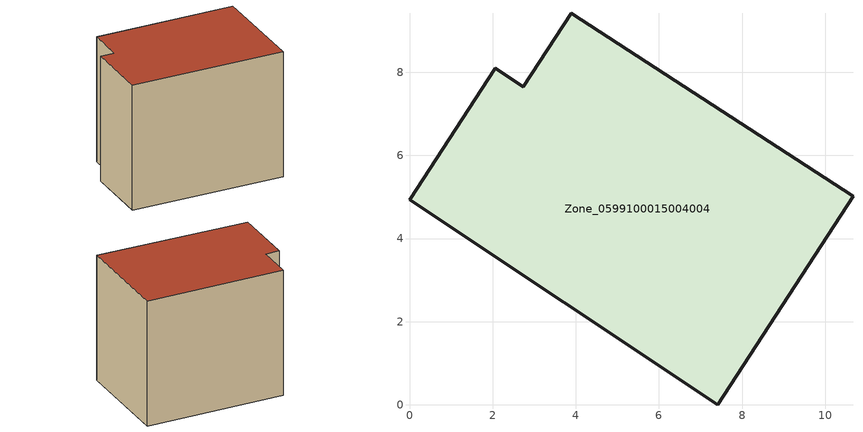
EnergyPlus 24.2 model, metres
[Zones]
Zone_0599100015004004
 floor ground (C_G): 7.41,0 0,4.93 2.06,8.1 2.74,7.65 3.89,9.42 10.67,5.02 z0.76
 wall outside (C_F): 0,4.93 7.41,0 10.67,5.02 3.89,9.42 2.74,7.65 2.06,8.1 0,4.93 z0.76:8.2
 roof outside (C_R): 2.06,8.1 0,4.93 7.41,0 10.67,5.02 3.89,9.42 2.74,7.65 z8.2
[BUILDING]
Pand.0599100015004004: North Axis=0; Terrain=City; Loads Convergence Tolerance Value=0.04; Temperature Convergence Tolerance Value=0.4; Solar Distribution=FullExterior; Maximum Number of Warmup Days=25; Minimum Number of Warmup Days=1
[Site:Location]
Rotterdam.The.Hague.AP_ZH_NLD Design_Conditions: Latitude=51.96; Longitude=4.45; Time Zone=1; Elevation=-4.5
[SITE:GROUNDTEMPERATURE:BUILDINGSURFACE]
18, 18, 18, 18, 18, 18, 18, 18, 18, 18, 18, 18
[MATERIAL] Thermal Absorptance=0.9; Solar Absorptance=0.7; Visible Absorptance=0.7
Name | Roughness | Thickness | Conductivity | Density | Specific Heat
G.TC.1965-1974 | MediumSmooth | 0.15 | 0.882353 | 540 | 1210
F.TC.1965-1974 | Rough | 0.3 | 0.697674 | 1920 | 840
R.TC.1965-1974 | MediumRough | 0.2 | 0.232558 | 1500 | 1000
[CONSTRUCTION]
C_G: G.TC.1965-1974
C_F: F.TC.1965-1974
C_R: R.TC.1965-1974
[ZONE]
Zone_0599100015004004: Type=1; Multiplier=1; Ceiling Height=Autocalculate; Volume=Autocalculate; Floor Area=autocalculate; Part of Total Floor Area=Yes
[ZONEINFILTRATION:DESIGNFLOWRATE]
Infil_Zone_0599100015004004: Zone or ZoneList or Space or SpaceList=Zone_0599100015004004; Schedule=AlwaysOn; Design Flow Rate Calculation Method=Flow/Area; Flow Rate per Floor Area=0.003; Constant Term Coefficient=1; Temperature Term Coefficient=0; Velocity Term Coefficient=0; Velocity Squared Term Coefficient=0
[HVACTEMPLATE:ZONE:IDEALLOADSAIRSYSTEM]
Zone_0599100015004004: Maximum Heating Supply Air Temperature=50; Minimum Cooling Supply Air Temperature=13; Maximum Heating Supply Air Humidity Ratio=0.0156; Minimum Cooling Supply Air Humidity Ratio=0.0077; Heating Limit=NoLimit; Cooling Limit=NoLimit; Dehumidification Control Type=ConstantSensibleHeatRatio; Cooling Sensible Heat Ratio=0.7; Dehumidification Setpoint=60; Humidification Control Type=None; Humidification Setpoint=30; Outdoor Air Method=None; Outdoor Air Flow Rate per Person=0.00944; Outdoor Air Flow Rate per Zone Floor Area=0; Outdoor Air Flow Rate per Zone=0; Demand Controlled Ventilation Type=None; Outdoor Air Economizer Type=NoEconomizer; Heat Recovery Type=None; Sensible Heat Recovery Effectiveness=0.7; Latent Heat Recovery Effectiveness=0.65
[ZONECONTROL:THERMOSTAT]
ThermostatControl_Zone_0599100015004004: Zone or ZoneList=Zone_0599100015004004; Control Type Schedule=DualSetpointControlType; Control 1=Thermostat_Zone_0599100015004004; Temperature Difference Between Cutout And Setpoint=0
[THERMOSTATSETPOINT:DUALSETPOINT]
Thermostat_Zone_0599100015004004: Heating Setpoint Temperature Schedule=HeatingSetpoint_Zone_0599100015004004; Cooling Setpoint Temperature Schedule=CoolingSetpoint_Zone_0599100015004004
[SCHEDULE:COMPACT]
HeatingSetpoint_Zone_0599100015004004: Through: 12/31, For: AllDays, Until: 24:00, 21
CoolingSetpoint_Zone_0599100015004004: Through: 12/31, For: AllDays, Until: 24:00, 24
DualSetpointControlType: Through: 12/31, For: AllDays, Until: 24:00, 4
AlwaysOn: Through: 12/31, For: AllDays, Until: 24:00, 1
